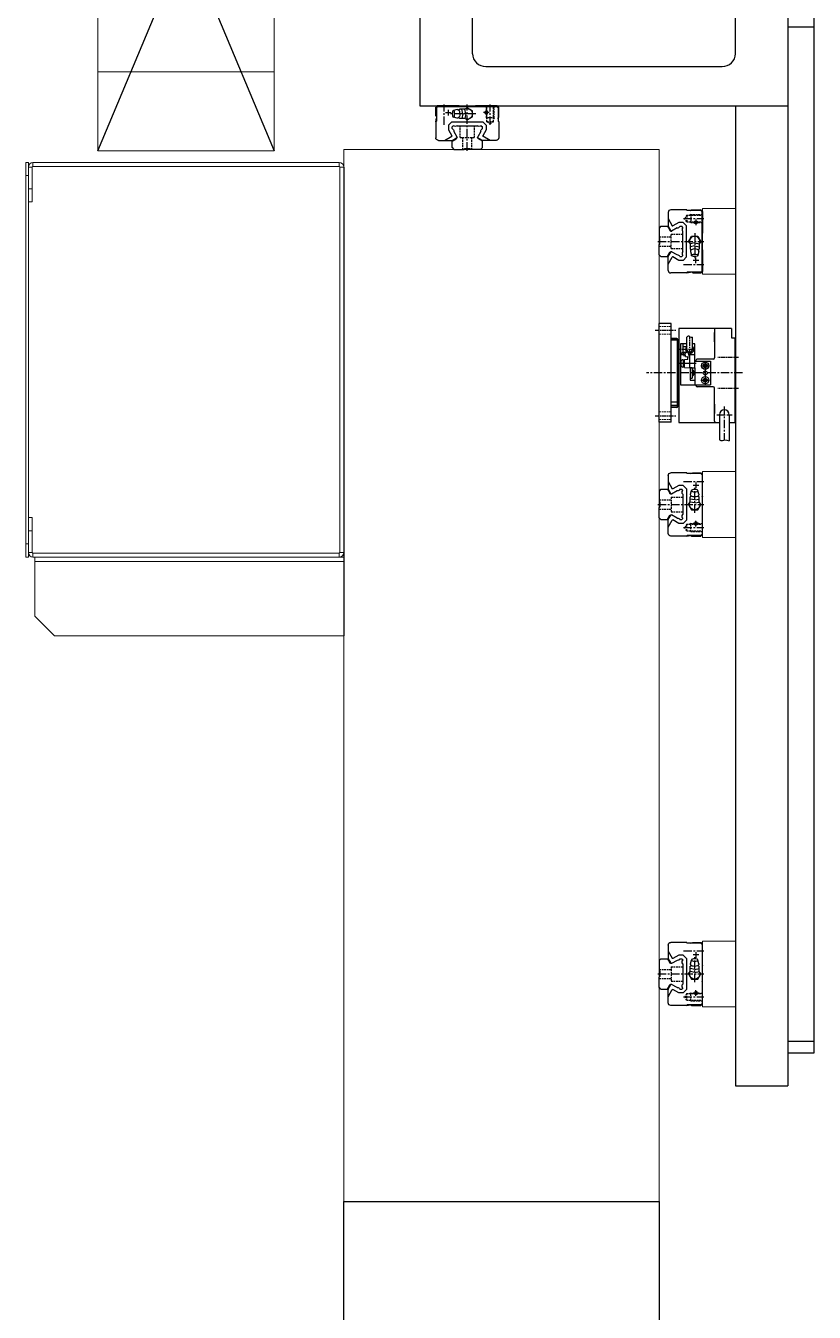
# Model space of a CAD drawing. Extents: x 500 to 100500, y -14500 to 21140.
# Drawn here: x 5230 to 5830, y 7947 to 8925 of the extents above; entities that cross this region are included whole.
import ezdxf

# ---------------------------------------------------------------- set-up
doc = ezdxf.new("R2010")
doc.units = 0
for name, pattern in [('CENTER', [10.16, 6.35, -1.27, 1.27, -1.27]), ('HIDDEN', [1.905, 1.27, -0.635]), ('SLD-Solid', [0])]:
    doc.linetypes.add(name, pattern=pattern)
doc.layers.get('0').update_dxf_attribs({"linetype": 'CONTINUOUS'})
for name, color, linetype, lineweight in [('1', 255, 'CONTINUOUS', 20), ('AM_5', 7, 'CONTINUOUS', 9), ('HL', 3, 'HIDDEN', 5), ('MODEL', 7, 'SLD-Solid', 15)]:
    doc.layers.add(name, color=color, linetype=linetype, lineweight=lineweight)
for name, color, linetype in [('Center', 1, 'CENTER'), ('CL', 1, 'CENTER'), ('D', 7, 'CONTINUOUS'), ('LM Guide', 131, 'CONTINUOUS')]:
    doc.layers.add(name, color=color, linetype=linetype)
doc.layers.add('Hidden', color=7, linetype='HIDDEN', true_color=0xff8000)

# ---------------------------------------------------------------- blocks, each defined once
blk = doc.blocks.new('K3f')
for p, q in [((-40187.07, -41666.84, 31.83), (-40187.07, -41066.84)), ((-40187.07, -41066.84), (-39947.07, -41066.84)), ((-39947.07, -41066.84), (-39947.07, -41666.84, 10.47))]:
    blk.add_line(p, q)
at = {"layer": 'AM_5'}
for p, q in [((-40187.07, -40266.84), (-40187.07, -41066.84)), ((-40187.07, -40266.84), (-39947.07, -40266.84)), ((-39947.07, -41066.84), (-39947.07, -40266.84)), ((-40187.07, -41066.84), (-39947.07, -41066.84))]:
    blk.add_line(p, q, dxfattribs=at)
blk = doc.blocks.new('K34')
blk.add_line((-41120.75, -40480.34), (-41120.75, -40836.84))
at = {"layer": 'MODEL'}
for p, q in [((-41360.75, -40476.84), (-41362.75, -40476.84)), ((-41362.75, -40476.84), (-41362.75, -40486.84)), ((-41360.75, -40480.34), (-41360.75, -40476.84)), ((-41124.25, -40476.84), (-41357.25, -40476.84)), ((-41357.25, -40476.84), (-41357.25, -40479.84)), ((-41124.25, -40476.84), (-41357.25, -40476.84)), ((-41124.25, -40479.84), (-41357.25, -40479.84)), ((-41124.25, -40479.84), (-41124.25, -40476.84)), ((-41362.75, -40486.84), (-41360.75, -40486.84)), ((-41362.75, -40766.84), (-41362.75, -40486.84)), ((-41357.75, -40480.34), (-41360.75, -40480.34)), ((-41360.75, -40480.34), (-41360.75, -40496.84)), ((-41360.75, -40766.84), (-41360.75, -40486.84)), ((-41357.75, -40480.34), (-41357.75, -40496.84)), ((-41120.75, -40480.34), (-41123.75, -40480.34)), ((-41123.75, -40773.34), (-41123.75, -40480.34)), ((-41360.75, -40496.84), (-41357.75, -40496.84)), ((-41357.75, -40496.84), (-41357.75, -40506.84)), ((-41357.75, -40506.84), (-41360.75, -40506.84)), ((-41360.75, -40746.84), (-41357.75, -40746.84)), ((-41357.75, -40746.84), (-41357.75, -40756.84)), ((-41357.75, -40756.84), (-41360.75, -40756.84)), ((-41360.75, -40756.84), (-41360.75, -40773.34)), ((-41357.75, -40756.84), (-41357.75, -40773.34)), ((-41360.75, -40766.84), (-41362.75, -40766.84)), ((-41362.75, -40766.84), (-41362.75, -40776.84)), ((-41360.75, -40773.34), (-41357.75, -40773.34)), ((-41360.75, -40776.84), (-41360.75, -40773.34)), ((-41123.75, -40773.34), (-41120.75, -40773.34)), ((-41362.75, -40776.84), (-41360.75, -40776.84)), ((-41357.25, -40773.84), (-41357.25, -40776.84)), ((-41357.25, -40773.84), (-41124.25, -40773.84)), ((-41357.25, -40776.84), (-41124.25, -40776.84)), ((-41355.75, -40776.84), (-41355.75, -40780.34)), ((-41355.75, -40780.34), (-41120.75, -40780.34)), ((-41355.75, -40821.84), (-41355.75, -40780.34)), ((-41124.25, -40776.84), (-41124.25, -40773.84)), ((-41120.75, -40776.84), (-41124.25, -40776.84)), ((-41340.75, -40836.84), (-41355.75, -40821.84)), ((-41120.75, -40836.84), (-41340.75, -40836.84))]:
    blk.add_line(p, q, dxfattribs=at)
for centre, radius, start, end in [((-41357.25, -40480.34), 3.5, 90, 180), ((-41357.25, -40480.34), 0.5, 90, 180), ((-41124.25, -40480.34), 3.5, 0, 90), ((-41124.25, -40480.34), 0.5, 0, 90), ((-41357.25, -40773.34), 3.5, 180, 270), ((-41357.25, -40773.34), 0.5, 180, 270), ((-41124.25, -40773.34), 3.5, 270, 0), ((-41124.25, -40773.34), 0.5, 270, 0)]:
    blk.add_arc(centre, radius, start, end, dxfattribs=at)
blk = doc.blocks.new('KA$C4cbbb56f')
at = {"color": 1}
for p, q in [((0, 320), (134.1, 0)), ((0, 0), (134.1, 320))]:
    blk.add_line(p, q, dxfattribs=at)
at = {"layer": '1'}
for p, q in [((0, 320), (0, 0)), ((0, 320), (134.1, 320)), ((134.1, 320), (134.1, 0)), ((0, 260), (134.1, 260)), ((0, 60), (134.1, 60)), ((0, 0), (134.1, 0))]:
    blk.add_line(p, q, dxfattribs=at)
blk = doc.blocks.new('KA$C73BA41D7')
at = {"color": 71}
for p, q in [((3.75, 64.62), (3.75, 24.62)), ((3.75, 64.62), (10.75, 64.62)), ((10.75, 67.62), (61.25, 67.62)), ((10.75, 64.62), (10.75, 67.62)), ((10.75, 67.12), (75.25, 67.12)), ((61.25, 67.62), (61.25, 67.12)), ((69.25, 62.82), (89.21, 62.82)), ((75.25, 62.82), (75.25, 67.12)), ((4.75, 51.62), (26, 51.62)), ((13.75, 51.62), (6.75, 51.62)), ((27, 50.62), (27, 38.62)), ((48, 50.62), (48, 38.62)), ((74.25, 51.62), (49, 51.62)), ((61.25, 51.62), (68.25, 51.62)), ((69.25, 55.42), (88.45, 55.42)), ((75.25, 24.62), (75.25, 55.42)), ((28.5, 36.82), (28.5, 48.62)), ((28.5, 48.62), (46.5, 48.62)), ((28.94, 44.62), (46.06, 44.62)), ((31.07, 45.15), (32, 45.69)), ((31.07, 45.15), (31.07, 44.08)), ((31.07, 44.08), (32, 43.55)), ((32, 41.31), (32, 47.87)), ((32, 45.69), (32.93, 45.15)), ((32, 43.55), (32.93, 44.08)), ((32.93, 45.15), (32.93, 44.08)), ((42.07, 45.15), (43, 45.69)), ((42.07, 45.15), (42.07, 44.08)), ((42.07, 44.08), (43, 43.55)), ((43, 41.31), (43, 47.87)), ((43, 45.69), (43.93, 45.15)), ((43, 43.55), (43.93, 44.08)), ((43.93, 45.15), (43.93, 44.08)), ((46.5, 36.82), (46.5, 48.62)), ((19.6, 34.92), (10.27, 34.92)), ((19.6, 30.72), (10.32, 30.72)), ((33.5, 36.82), (15.5, 36.82)), ((15.5, 36.82), (15.5, 34.92)), ((15.5, 30.72), (15.5, 25.82)), ((17.5, 27.77), (17.5, 30.55)), ((21.61, 33.43), (22.32, 31.75)), ((21.7, 27.77), (21.7, 30.38)), ((22, 30.5), (22.6, 29.08)), ((22.45, 34.02), (23.26, 32.08)), ((25.17, 29.8), (22.62, 29.09)), ((23.5, 32.82), (23.5, 36.82)), ((33.51, 32.82), (23.5, 32.82)), ((24.32, 29.57), (24.7, 28.66)), ((25.17, 29.8), (24.97, 31.29)), ((27.3, 28.84), (27.16, 31.45)), ((28, 37.62), (28.5, 37.62)), ((30.3, 37.77), (30.3, 25.31)), ((33.3, 28.84), (33.51, 32.82)), ((33.5, 36.82), (43, 36.82)), ((33.5, 32.82), (33.5, 36.82)), ((33.5, 34.72), (33.5, 33.12)), ((33.5, 34.72), (41.5, 34.72)), ((33.5, 33.12), (43, 33.12)), ((35.2, 35.32), (35.2, 34.72)), ((35.2, 35.32), (39.8, 35.32)), ((39.8, 35.32), (39.8, 34.72)), ((41.5, 33.12), (41.5, 34.72)), ((43, 36.82), (46.5, 36.82)), ((43, 33.12), (43, 36.82)), ((47, 37.62), (46.5, 37.62)), ((46.5, 25.82), (46.5, 36.82)), ((3.75, 24.62), (75.25, 24.62)), ((22.3, 27.77), (15.5, 27.77)), ((15.5, 25.82), (46.5, 25.82)), ((22.3, 27.77), (22.3, 26.82)), ((22.3, 27.77), (23.8, 27.77)), ((23.8, 26.82), (22.3, 26.82)), ((23.35, 29.29), (23.86, 28.07)), ((23.8, 27.77), (23.8, 26.82)), ((23.8, 26.82), (23.8, 25.82)), ((23.86, 28.07), (24.7, 28.66)), ((33.3, 28.84), (27.3, 28.84)), ((27.55, 28.04), (27.55, 28.84)), ((27.55, 27.62), (27.55, 28.04)), ((33.05, 28.04), (27.55, 28.04)), ((33.05, 28.84), (33.05, 27.62))]:
    blk.add_line(p, q, dxfattribs=at)
at = {"color": 41}
for p, q in [((11.3, 23.12), (11.3, 18.82)), ((11.5, 23.12), (11.5, 18.82)), ((63, 23.82), (12, 23.82)), ((63, 23.62), (12, 23.62)), ((12.67, 23.62), (12.67, 18.62)), ((59.64, 23.62), (59.64, 18.62)), ((62.33, 23.62), (62.33, 18.62)), ((63.5, 23.12), (63.5, 18.82)), ((63.7, 23.12), (63.7, 18.82)), ((0, 18.62), (0, 9.62)), ((75, 18.62), (0, 18.62)), ((11.5, 18.82), (11.3, 18.82)), ((63.7, 18.82), (63.5, 18.82)), ((75, 18.62), (75, 9.62)), ((75, 9.62), (0, 9.62))]:
    blk.add_line(p, q, dxfattribs=at)
at = {"color": 71}
blk.add_lwpolyline([(88.45, 55.42), (88.8, 56.62), (88.87, 57.81), (88.65, 58.68), (88.42, 59.55), (88.57, 61.18), (89.21, 62.82)], dxfattribs=at)
for centre, radius in [((32, 44.62), 2.75), ((32, 44.62), 1.5), ((32, 44.62), 1.2), ((37.5, 44.62), 1.5), ((43, 44.62), 2.75), ((43, 44.62), 1.5), ((43, 44.62), 1.2)]:
    blk.add_circle(centre, radius, dxfattribs=at)
for centre, radius, start, end in [((69.25, 59.12), 3.7, 90, 270), ((4.75, 52.62), 1, 180, 270), ((26, 50.62), 1, 0, 90), ((49, 50.62), 1, 90, 180), ((74.25, 52.62), 1, 270, 0), ((11.21, 32.04), 1.6, 143.09701, 236.13918), ((8.2, 34.3), 2.16, 323.09701, 16.63143), ((19.6, 32.82), 3.09, 22.81145, 137.19303), ((19.6, 32.82), 3.09, 222.80697, 296.01174), ((19.6, 32.82), 2.1, 270, 90), ((28.6, 15.57), 17.35, 96.2908, 117.54076), ((27.07, 17.52), 13.94, 111.30401, 116.01174), ((27.07, 17.52), 13.94, 89.60458, 98.64232), ((28, 38.62), 1, 180, 270), ((37.5, 33.17), 3.15, 43.00287, 136.99713), ((47, 38.62), 1, 270, 0), ((29.05, 27.62), 1.5, 180, 265.5192), ((30.3, 43.57), 17.5, 265.5192, 274.4808), ((31.55, 27.62), 1.5, 274.4808, 0)]:
    blk.add_arc(centre, radius, start, end, dxfattribs=at)
at = {"color": 41}
for centre, radius, start, end in [((12, 23.12), 0.7, 90, 180), ((12, 23.12), 0.5, 90, 180), ((63, 23.12), 0.7, 0, 90), ((63, 23.12), 0.5, 0, 90)]:
    blk.add_arc(centre, radius, start, end, dxfattribs=at)
at = {"layer": 'CL', "ltscale": 0.5}
for p, q in [((25.75, 69.95), (25.75, 54.21)), ((49.25, 69.95), (49.25, 54.21)), ((22.23, 32.82), (9.78, 32.82)), ((19.6, 36.29), (19.6, 25.25)), ((5, 6.62), (5, 22.17)), ((70, 6.62), (70, 22.17))]:
    blk.add_line(p, q, dxfattribs=at)
at = {"layer": 'CL'}
for p, q in [((37.5, 72.92), (37.5, 0)), ((63, 59.12), (88.52, 59.12)), ((69.25, 53.57), (69.25, 65.12))]:
    blk.add_line(p, q, dxfattribs=at)
at = {"layer": 'HL'}
for p, q in [((2.1, 9.62), (2.1, 18.62)), ((7.9, 9.62), (7.9, 18.62)), ((67.1, 9.62), (67.1, 18.62)), ((72.9, 9.62), (72.9, 18.62))]:
    blk.add_line(p, q, dxfattribs=at)
blk = doc.blocks.new('KA$C06565524')
at = {"layer": 'Center'}
for p, q in [((6.5, 19.53), (6.5, 35)), ((9.5, 31.15), (9.5, 26.85)), ((24, 0), (24, 35)), ((38.5, 31.15), (38.5, 26.85)), ((41.5, 19.53), (41.5, 35)), ((7.35, 29), (11.65, 29)), ((17.63, 28), (37.31, 28)), ((40.65, 29), (36.35, 29))]:
    blk.add_line(p, q, dxfattribs=at)
at = {"layer": 'Hidden'}
for p, q in [((3.5, 25), (3.5, 34)), ((3.95, 22), (3.95, 34)), ((9.05, 22), (9.05, 34)), ((9.5, 25), (9.5, 34)), ((3.5, 25), (9.5, 25)), ((3.5, 25), (3.95, 24.22)), ((3.95, 22), (9.05, 22)), ((3.95, 22), (6.5, 20.53)), ((9.05, 22), (6.5, 20.53)), ((9.5, 25), (9.05, 24.22)), ((18.5, 10), (18.5, 19)), ((29.5, 10), (18.5, 10)), ((20.5, 1), (20.5, 10)), ((27.5, 1), (27.5, 10)), ((29.5, 10), (29.5, 19))]:
    blk.add_line(p, q, dxfattribs=at)
at = {"layer": 'LM Guide'}
for p, q in [((0, 25.5), (0, 32.73)), ((1.2, 34), (0.17, 32.98)), ((0.5, 32.6), (1.5, 33.6)), ((0.5, 32.6), (0.5, 22.4)), ((1.2, 34), (17.7, 34)), ((46.5, 33.6), (1.5, 33.6)), ((17.7, 34), (17.85, 33.85)), ((29.79, 33.7), (18.21, 33.7)), ((20, 30.31), (24, 32.62)), ((20, 25.69), (20, 30.31)), ((24, 32.62), (25.94, 31.5)), ((25.13, 28), (25.78, 31.5)), ((25.78, 31.5), (29.86, 31.5)), ((27.44, 28), (28.09, 31.5)), ((29.95, 31.02), (29.86, 31.5)), ((30.3, 34), (30.15, 33.85)), ((30.3, 34), (46.8, 34)), ((31.75, 31.25), (34.52, 30.5)), ((47.5, 32.6), (46.5, 33.6)), ((46.8, 34), (47.83, 32.98)), ((47.5, 32.6), (47.5, 22.4)), ((48, 26.5), (48, 32.73)), ((0, 25.5), (0.37, 25.14)), ((0, 21.97), (0.5, 24.81)), ((0, 21.9), (0.5, 22.4)), ((0, 21.97), (0, 9.81)), ((12.15, 21.9), (9.6, 19.35)), ((35.85, 21.9), (12.15, 21.9)), ((24, 23.38), (20, 25.69)), ((24, 23.38), (25.95, 24.5)), ((25.13, 28), (25.78, 24.5)), ((25.78, 24.5), (29.86, 24.5)), ((27.44, 28), (28.09, 24.5)), ((29.95, 24.97), (29.86, 24.5)), ((31.77, 24.75), (34.52, 25.5)), ((35.85, 21.9), (38.4, 19.35)), ((48, 26.5), (47.5, 26)), ((48, 21.97), (47.5, 24.8)), ((48, 21.9), (47.5, 22.4)), ((48, 21.97), (48, 9.81)), ((6.67, 7.85), (12.11, 10.99)), ((9.6, 19.35), (9.6, 15.95)), ((9.6, 15.95), (12.22, 11.4)), ((12.47, 7.85), (15.9, 9.83)), ((13.35, 19), (12.5, 18.15)), ((12.5, 16.74), (12.5, 18.15)), ((13.35, 19), (13.51, 19)), ((13.69, 14.67), (16.1, 10.48)), ((31.72, 19), (16.28, 19)), ((34.32, 14.67), (31.9, 10.48)), ((35.53, 7.85), (32.1, 9.83)), ((34.65, 19), (34.49, 19)), ((34.65, 19), (35.5, 18.15)), ((35.5, 16.74), (35.5, 18.15)), ((38.4, 15.95), (35.78, 11.4)), ((41.33, 7.85), (35.89, 10.99)), ((38.4, 19.35), (38.4, 15.95)), ((2, 7.85), (12.47, 7.85)), ((2.01, 7.8), (12.23, 7.8)), ((12.32, 7.85), (12.23, 7.8)), ((12.5, 7.26), (15.54, 9.02)), ((12.5, 2.35), (12.5, 7.26)), ((12.5, 2.35), (13.85, 1)), ((13.85, 1), (21.5, 1)), ((21.5, 1), (22.1, 1.6)), ((25.9, 1.6), (22.1, 1.6)), ((26.5, 1), (25.9, 1.6)), ((34.15, 1), (26.5, 1)), ((35.5, 7.26), (32.46, 9.02)), ((35.5, 2.35), (34.15, 1)), ((35.5, 2.35), (35.5, 7.26)), ((46, 7.85), (35.53, 7.85)), ((35.68, 7.85), (35.77, 7.8)), ((45.99, 7.8), (35.77, 7.8))]:
    blk.add_line(p, q, dxfattribs=at)
blk.add_circle((9.5, 29), 1.2, dxfattribs=at)
for centre, radius, start, end in [((0.9, 32.29), 1, 136.59709, 154.12383), ((18.21, 34.2), 0.5, 225.00495, 270.00688), ((24, 28), 4, 61.09402, 298.90591), ((30.62, 32.08), 1.25, 217.875, 279.23535), ((29.79, 34.2), 0.5, 269.99317, 314.99505), ((31.61, 30.29), 0.97, 81.70289, 144.66851), ((47.1, 32.29), 1, 25.87485, 43.40291), ((0, 24.8), 0.5, 359.99978, 42.68081), ((24, 28), 4, 240.00002, 241.04499), ((30.62, 23.92), 1.25, 80.76453, 142.12505), ((31.61, 25.71), 0.968, 215.33144, 278.29721), ((2, 9.85), 2, 180, 270), ((2.01, 9.81), 2.01, 180, 270), ((11.96, 11.25), 0.3, 299.99994, 29.99994), ((11.63, 14.87), 2.06, 354.51189, 65.15938), ((14.89, 20.52), 2.06, 227.71477, 312.28523), ((15.65, 10.26), 0.5, 299.99999, 30.00001), ((15.19, 10.09), 1, 317.30341, 23.39966), ((33.11, 20.52), 2.06, 227.71179, 312.28523), ((32.81, 10.09), 1, 156.62154, 222.69659), ((32.35, 10.26), 0.5, 149.99999, 240.00001), ((36.37, 14.87), 2.06, 114.84372, 185.4791), ((36.04, 11.25), 0.3, 150.00006, 240.00006), ((45.99, 9.81), 2.01, 270, 0.57004), ((46, 9.85), 2, 270, 0), ((15.04, 9.89), 1, 300.00001, 331.26858), ((32.96, 9.89), 1, 208.73142, 239.99999)]:
    blk.add_arc(centre, radius, start, end, dxfattribs=at)
for centre, major_axis, ratio, end_param in [((30.82, 28), (0, 2.85), 0.382456, 3.107877), ((34.52, 28), (0, 2.5), 0.379998, 6.283185)]:
    blk.add_ellipse(centre, major_axis=major_axis, ratio=ratio, start_param=0, end_param=end_param, dxfattribs=at)
blk = doc.blocks.new('K333333')
at = {"layer": '1'}
for p, q in [((235678.33, -70584.54), (235703.33, -70584.54)), ((235678.33, -70584.54), (235678.33, -70634.54)), ((235703.33, -70584.54), (235703.33, -70634.54)), ((235703.33, -70634.54), (235678.33, -70634.54))]:
    blk.add_line(p, q, dxfattribs=at)
blk = doc.blocks.new('Kfasdfasd')
for p, q in [((94899.14, -104651.8), (94899.14, -105003.8)), ((95179.14, -104651.8), (95179.14, -105748.8)), ((94939.14, -104964.1), (94939.14, -104868.1)), ((95139.14, -104964.1), (95139.14, -104868.1)), ((94949.14, -104973.8), (95129.14, -104973.8)), ((94899.14, -105003.8), (95179.14, -105003.8)), ((95139.14, -105003.8), (95139.14, -105748.8)), ((95139.14, -105748.8), (95179.14, -105748.8))]:
    blk.add_line(p, q)
for centre, start, end in [((94948.89, -104964.06), 180.25878, 271.46765), ((95129.39, -104964.06), 268.53235, 359.74122)]:
    blk.add_arc(centre, 9.75, start, end)
blk = doc.blocks.new('Kfsdfasf3ddd3')
for name, p in [('Kfasdfasd', (0, 0)), ('K333333', (-140564.2, -34497.26))]:
    blk.add_blockref(name, p)
at = {"rotation": 270}
blk.add_blockref('KA$C73BA41D7', (95071.52, -105169.3), dxfattribs=at)
at = {"xscale": -1, "rotation": 180}
for p in [(-140564.2, -175916.35), (-140564.2, -176273.35)]:
    blk.add_blockref('K333333', p, dxfattribs=at)
at = {"layer": '1', "xscale": -1}
blk.add_blockref('KA$C06565524', (94959.14, -105037.8), dxfattribs=at)
at = {"layer": '1', "rotation": 270}
blk.add_blockref('KA$C06565524', (95080.14, -105082.8), dxfattribs=at)
at = {"layer": '1', "xscale": -1, "rotation": 270}
for p in [(95080.14, -105330.8), (95080.14, -105687.8)]:
    blk.add_blockref('KA$C06565524', p, dxfattribs=at)
blk = doc.blocks.new('KA$C9e1560b4')
for name, p in [('Kfsdfasf3ddd3', (-94569.14, 105646.8)), ('KA$C4cbbb56f', (84.95, 609)), ('K3f', (40459.07, 40876.84)), ('K34', (41392.75, 41076.84))]:
    blk.add_blockref(name, p)

msp = doc.modelspace()

# ---------------------------------------------------------------- linework, layer by layer
at = {"layer": 'D', "color": 4, "elevation": -10.47}
msp.add_lwpolyline([(5830.08, 9690.96), (5810.08, 9690.96), (5810.08, 8152.96), (5830.08, 8152.96)], close=True, dxfattribs=at)
at = {"layer": 'D', "color": 0, "elevation": -10.47}
msp.add_lwpolyline([(5830.08, 8923.96), (5810.08, 8923.96), (5810.08, 8143.96), (5830.08, 8143.96)], close=True, dxfattribs=at)

# ---------------------------------------------------------------- block references
msp.add_blockref('KA$C9e1560b4', (5200.08, 8220.96, -86.29))

doc.saveas('drawing.dxf')
